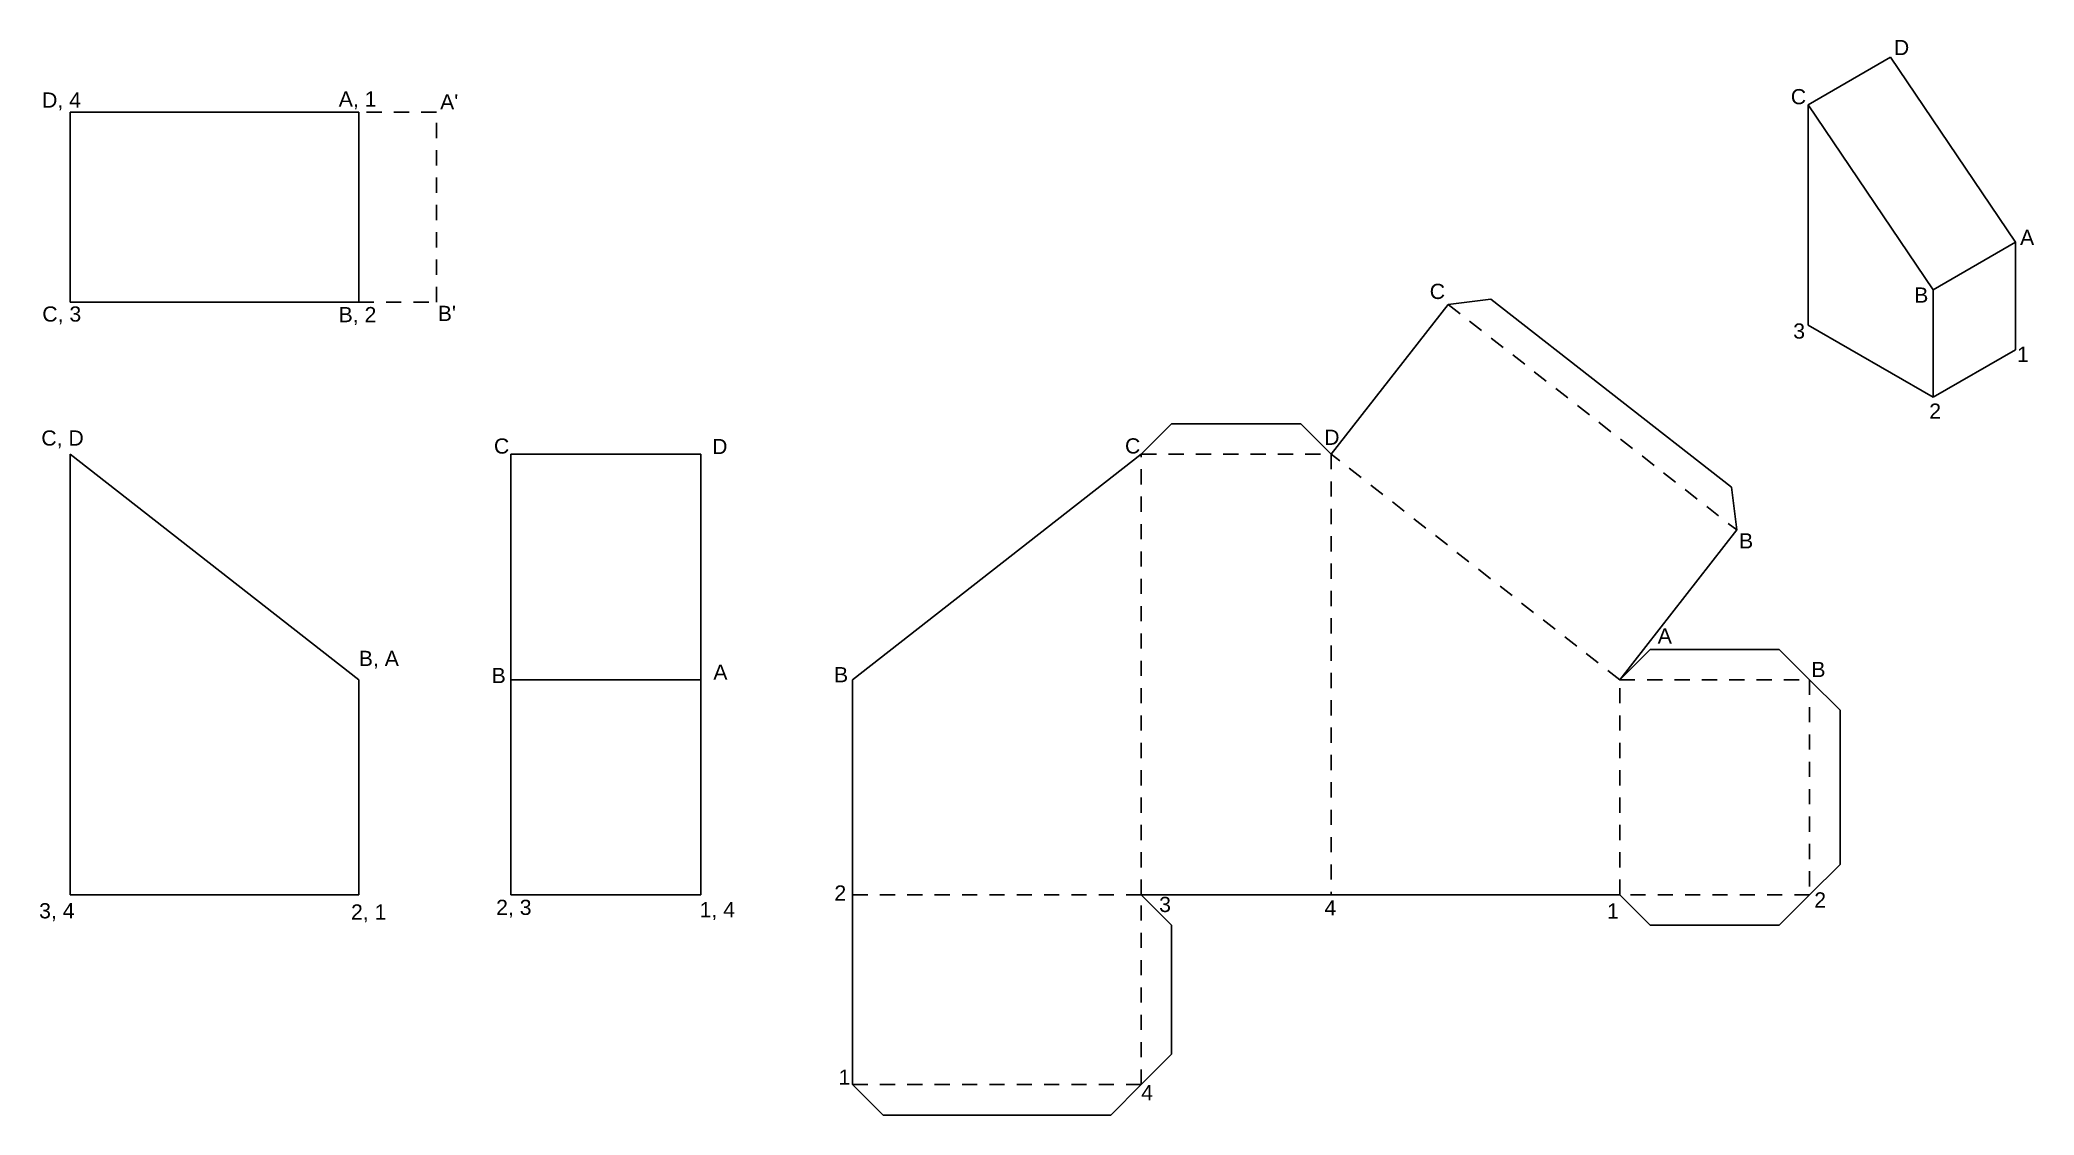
# Model space of a CAD drawing. Header units: inches. Extents: x 1.8 to 18.2, y 0.2 to 9.
import ezdxf

# ---------------------------------------------------------------- set-up
doc = ezdxf.new("R2010")
doc.units = ezdxf.units.IN
doc.header["$MEASUREMENT"] = 0
doc.linetypes.add('HIDDEN2', pattern=[0.1875, 0.125, -0.0625])
doc.layers.add('hidden', color=7, linetype='HIDDEN2')
doc.styles.get("Standard").update_dxf_attribs({"font": 'arial.ttf'})

msp = doc.modelspace()

# ---------------------------------------------------------------- linework, layer by layer
for p, q in [((16.976, 8.889), (16.3, 8.499)), ((18.005, 7.368), (16.976, 8.889)), ((4.375, 8.438), (2, 8.438)), ((2, 8.438), (2, 6.875)), ((4.375, 6.875), (4.375, 8.438)), ((16.3, 8.499), (16.3, 6.686)), ((17.328, 6.977), (16.3, 8.499)), ((17.328, 6.977), (18.005, 7.368)), ((18.005, 6.483), (18.005, 7.368)), ((13.337, 6.856), (13.688, 6.899)), ((15.669, 5.352), (13.688, 6.899)), ((17.328, 6.093), (17.328, 6.977)), ((2, 6.875), (4.375, 6.875)), ((12.375, 5.625), (13.337, 6.856)), ((17.328, 6.093), (16.3, 6.686)), ((17.328, 6.093), (18.005, 6.483)), ((10.812, 5.625), (11.062, 5.875)), ((11.062, 5.875), (12.125, 5.875)), ((12.375, 5.625), (12.125, 5.875)), ((4.375, 3.769), (2, 5.625)), ((2, 5.625), (2, 2)), ((7.188, 5.625), (5.625, 5.625)), ((5.625, 5.625), (5.625, 2)), ((7.188, 2), (7.188, 5.625)), ((8.438, 3.769), (10.812, 5.625)), ((15.712, 5.001), (15.669, 5.352)), ((14.75, 3.769), (15.712, 5.001)), ((14.75, 3.769), (15, 4.019)), ((16.062, 4.019), (15, 4.019)), ((16.312, 3.769), (16.062, 4.019)), ((4.375, 2), (4.375, 3.769)), ((5.625, 3.769), (7.188, 3.769)), ((8.438, 2), (8.438, 3.769)), ((16.312, 3.769), (16.562, 3.519)), ((16.562, 2.25), (16.562, 3.519)), ((16.312, 2), (16.562, 2.25)), ((2, 2), (4.375, 2)), ((5.625, 2), (7.188, 2)), ((8.438, 0.438), (8.438, 2)), ((12.375, 2), (10.812, 2)), ((10.812, 2), (11.062, 1.75)), ((14.75, 2), (12.375, 2)), ((14.75, 2), (15, 1.75)), ((16.312, 2), (16.062, 1.75)), ((11.062, 0.688), (11.062, 1.75)), ((16.062, 1.75), (15, 1.75)), ((10.812, 0.438), (11.062, 0.688)), ((8.438, 0.438), (8.688, 0.188)), ((10.812, 0.438), (10.562, 0.188)), ((10.562, 0.188), (8.688, 0.188))]:
    msp.add_line(p, q)
msp.add_point((14.75, 3.769))
at = {"layer": 'hidden'}
for p, q in [((5.014, 8.438), (4.375, 8.438)), ((5.014, 6.875), (5.014, 8.438)), ((4.375, 6.875), (5.014, 6.875)), ((13.337, 6.856), (15.712, 5.001)), ((10.812, 2), (10.812, 5.625)), ((10.812, 5.625), (12.375, 5.625)), ((14.75, 3.769), (12.375, 5.625)), ((12.375, 5.625), (12.375, 2)), ((14.75, 2), (14.75, 3.769)), ((14.75, 3.769), (16.312, 3.769)), ((16.312, 3.769), (16.312, 2)), ((8.438, 2), (10.812, 2)), ((10.812, 0.438), (10.812, 2)), ((16.312, 2), (14.75, 2)), ((8.438, 0.438), (10.812, 0.438))]:
    msp.add_line(p, q, dxfattribs=at)

# ---------------------------------------------------------------- texts
for s, p in [('D', (17.005, 8.907)), ('D, 4', (1.769, 8.475)), ('A, 1', (4.21, 8.484)), ("A'", (5.044, 8.46)), ('C', (16.157, 8.503)), ('A', (18.043, 7.345)), ('C', (13.186, 6.901)), ('B', (17.172, 6.871)), ('C, 3', (1.771, 6.715)), ('B, 2', (4.209, 6.71)), ("B'", (5.025, 6.72)), ('3', (16.177, 6.575)), ('1', (18.018, 6.383)), ('2', (17.296, 5.916)), ('C, D', (1.763, 5.695)), ('C', (5.487, 5.629)), ('D', (7.282, 5.625)), ('C', (10.679, 5.63)), ('D', (12.318, 5.701)), ('B', (15.731, 4.849)), ('A', (15.062, 4.067)), ('B, A', (4.375, 3.882)), ('B', (5.468, 3.741)), ('A', (7.292, 3.769)), ('B', (8.285, 3.748)), ('B', (16.326, 3.791)), ('2', (8.288, 1.952)), ('3', (10.96, 1.858)), ('2', (16.35, 1.895)), ('3, 4', (1.745, 1.806)), ('2, 1', (4.311, 1.796)), ('2, 3', (5.505, 1.834)), ('1, 4', (7.179, 1.815)), ('4', (12.32, 1.83)), ('1', (14.645, 1.804)), ('1', (8.322, 0.437)), ('4', (10.812, 0.31))]:
    msp.add_text(s, height=0.125).set_placement(p)

doc.saveas('drawing.dxf')
